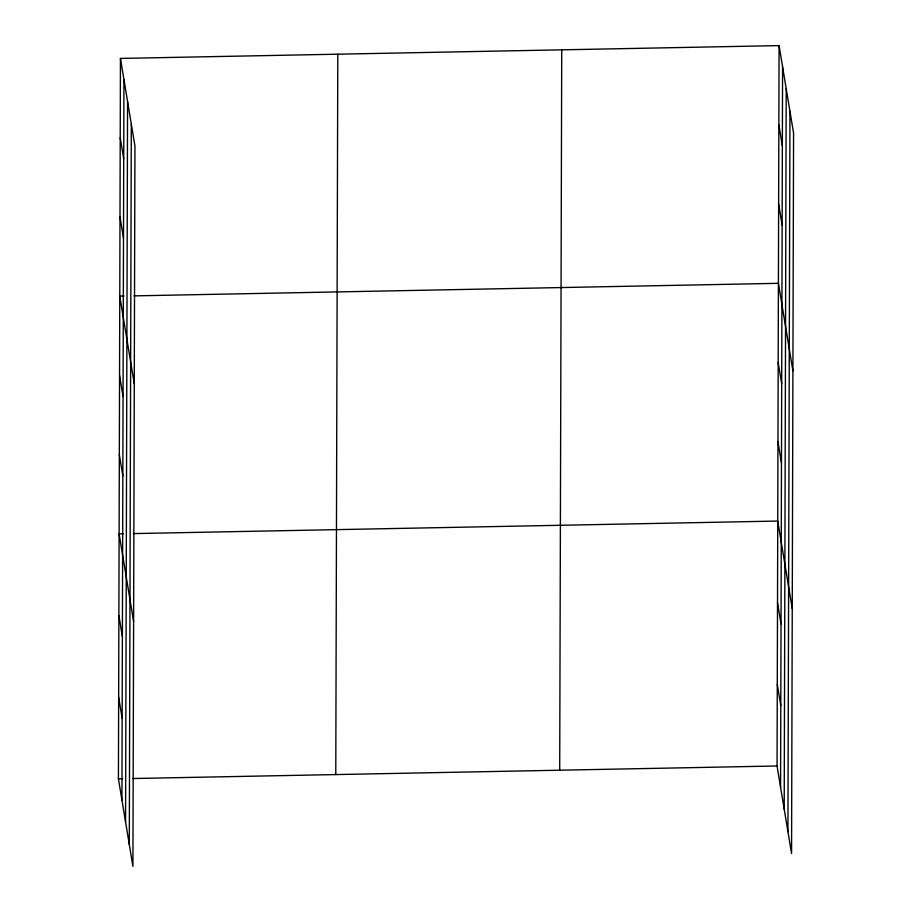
<?xml version="1.0" encoding="UTF-8"?>
<svg xmlns="http://www.w3.org/2000/svg" width="912" height="912" viewBox="0 0 912 912"><rect width="100%" height="100%" fill="white"/><g stroke="black" fill="none" stroke-linecap="round" stroke-linejoin="round"><path stroke-width="1.37" d="M120.441 58.425L134.942 146.023L132.924 866.4L118.423 778.802L120.441 58.425L779.076 45.6L793.577 133.198L791.559 853.575L777.058 765.977L779.076 45.6M121.923 799.972L123.941 79.606M125.56 821.894L127.566 101.528M129.299 844.478L131.305 124.112M335.776 774.573L337.793 54.196M559.706 770.207L561.724 49.829M780.569 787.147L782.576 66.77M784.195 809.069L786.212 88.692M787.934 831.653L789.952 111.275M124.032 296.069L119.768 296.149L134.269 383.747M133.984 295.876L778.415 283.324L792.916 370.922M123.371 533.794L119.107 533.873L133.608 621.471M133.312 533.6L777.742 521.048L792.243 608.646M118.423 778.802L122.687 778.723M132.628 778.529L777.058 765.977M778.859 124.841L782.359 146.011M778.631 204.083L782.143 225.253M778.187 362.566L781.698 383.735M777.97 441.807L781.47 462.977M777.514 602.684L781.025 623.865M777.286 684.331L780.797 705.5M120.213 137.666L123.724 158.848M119.996 216.908L123.496 238.089M119.552 375.391L123.052 396.572M119.324 454.632L122.835 475.813M118.879 615.52L122.39 636.69M118.651 697.167L122.151 718.337"/></g></svg>
